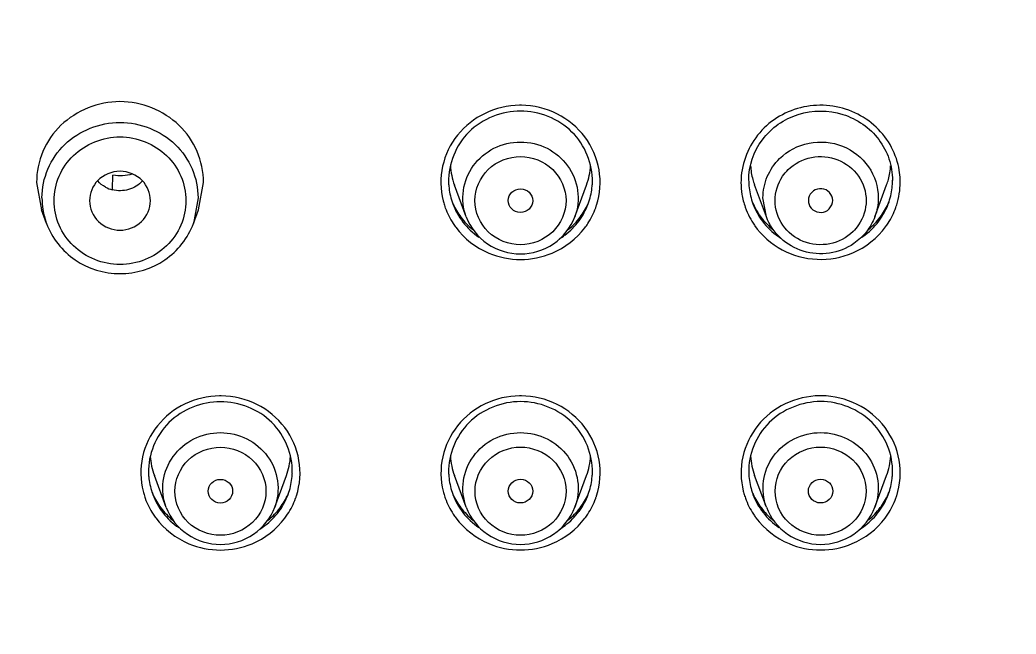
# Model space of a CAD drawing. Extents: x 1777 to 3131, y 3495 to 4487.
# Drawn here: x 2283.64 to 2308.2, y 4068.55 to 4083.7 of the extents above; entities that cross this region are included whole.
import ezdxf

# ---------------------------------------------------------------- set-up
doc = ezdxf.new("R2010")
doc.units = 0
doc.header["$LTSCALE"] = 30
doc.header["$MEASUREMENT"] = 0
doc.layers.add('F3A55-R02_DXF_CONTINUOUS_LINE', color=7, linetype='CONTINUOUS')
doc.layers.add('F3A55-R05_DXF_CONTINUOUS_LINE', color=7, linetype='CONTINUOUS')

msp = doc.modelspace()

# ---------------------------------------------------------------- linework, layer by layer
at = {"layer": 'F3A55-R02_DXF_CONTINUOUS_LINE', "color": 7, "linetype": 'Continuous'}
for p, q in [((2284.052, 4079.69, 0), (2284.173, 4079.016, 0)), ((2285.923, 4079.52, 0), (2285.935, 4079.865, 0)), ((2288.045, 4079.017, 0), (2288.167, 4079.69, 0)), ((2301.715, 4079.163, 0), (2301.715, 4079.163, 0)), ((2305.053, 4079.163, 0), (2305.053, 4079.164, 0)), ((2284.299, 4078.678, 0), (2284.173, 4079.016, 0)), ((2287.92, 4078.678, 0), (2288.045, 4079.017, 0))]:
    msp.add_line(p, q, dxfattribs=at)
at = {"layer": 'F3A55-R02_DXF_CONTINUOUS_LINE', "color": 9, "linetype": 'Continuous'}
msp.add_line((2288.033, 4079.308, 0), (2287.92, 4078.678, 0), dxfattribs=at)
for centre, radius, start, end in [((2295.984, 4079.595, 0), 1.997, 89.3865, 90.6269), ((2303.501, 4079.692, 0), 1.846, 2.0953, 9.2557), ((2303.244, 4079.693, 0), 1.823, 177.5021, 180.0058), ((2303.266, 4079.693, 0), 1.845, 180.0194, 189.2553), ((2303.489, 4079.695, 0), 1.858, 342.435, 359.9351), ((2303.511, 4079.693, 0), 1.836, 0.009, 2.0923), ((2303.274, 4079.695, 0), 1.853, 189.275, 199.2994), ((2285.991, 4079.309, 0), 1.806, 180.0357, 189.099), ((2295.87, 4079.692, 0), 1.849, 194.159, 197.7413), ((2296.056, 4079.758, 0), 1.705, 323.5496, 339.5798), ((2303.314, 4079.76, 0), 1.707, 200.4686, 216.8922), ((2303.454, 4079.76, 0), 1.707, 323.1239, 339.5476), ((2303.502, 4079.692, 0), 1.845, 340.3872, 342.4037), ((2286.006, 4079.311, 0), 1.821, 189.0878, 200.3465), ((2295.867, 4079.692, 0), 1.846, 197.7439, 199.7641), ((2295.903, 4079.706, 0), 1.885, 199.8093, 213.1414), ((2296.065, 4079.706, 0), 1.885, 326.7876, 340.1484), ((2296.1, 4079.692, 0), 1.847, 340.1961, 341.2587), ((2296.102, 4079.691, 0), 1.845, 341.2591, 342.2153), ((2303.291, 4079.701, 0), 1.872, 199.3123, 207.6564), ((2303.469, 4079.705, 0), 1.881, 327.0777, 340.3436), ((2295.907, 4079.709, 0), 1.889, 213.1406, 216.5846), ((2296.017, 4079.789, 0), 1.755, 307.3347, 323.4657), ((2296.06, 4079.709, 0), 1.891, 323.0975, 326.7901), ((2303.303, 4079.709, 0), 1.885, 207.6802, 214.8175), ((2303.462, 4079.71, 0), 1.889, 323.8226, 327.0761), ((2296.006, 4079.805, 0), 1.774, 301.819, 307.3032), ((2303.359, 4079.801, 0), 1.768, 234.8854, 237.9281), ((2303.409, 4079.802, 0), 1.768, 302.0781, 305.1307), ((2288.585, 4072.43, 0), 1.997, 89.3865, 90.6269), ((2295.985, 4072.431, 0), 1.997, 89.3865, 90.6269), ((2303.385, 4072.432, 0), 1.997, 89.3865, 90.6269), ((2288.471, 4072.527, 0), 1.849, 194.159, 197.7413), ((2295.871, 4072.528, 0), 1.849, 194.159, 197.7413), ((2303.271, 4072.529, 0), 1.849, 194.159, 197.7413), ((2288.468, 4072.526, 0), 1.846, 197.7439, 199.7641), ((2288.504, 4072.541, 0), 1.885, 199.8093, 213.1414), ((2288.657, 4072.592, 0), 1.705, 323.5496, 339.5798), ((2288.666, 4072.541, 0), 1.885, 326.7876, 340.1484), ((2288.701, 4072.526, 0), 1.847, 340.1961, 341.2587), ((2288.703, 4072.526, 0), 1.845, 341.2591, 342.2153), ((2295.868, 4072.527, 0), 1.846, 197.7439, 199.7641), ((2295.904, 4072.542, 0), 1.885, 199.8093, 213.1414), ((2296.057, 4072.593, 0), 1.705, 323.5496, 339.5798), ((2296.066, 4072.542, 0), 1.885, 326.7876, 340.1484), ((2296.101, 4072.528, 0), 1.847, 340.1961, 341.2587), ((2296.103, 4072.527, 0), 1.845, 341.2591, 342.2153), ((2303.268, 4072.528, 0), 1.846, 197.7439, 199.7641), ((2303.304, 4072.543, 0), 1.885, 199.8093, 213.1414), ((2303.457, 4072.594, 0), 1.705, 323.5496, 339.5798), ((2303.466, 4072.543, 0), 1.885, 326.7876, 340.1484), ((2303.501, 4072.529, 0), 1.847, 340.1961, 341.2587), ((2303.503, 4072.528, 0), 1.845, 341.2591, 342.2153), ((2288.618, 4072.624, 0), 1.755, 307.3347, 323.4657), ((2296.018, 4072.625, 0), 1.755, 307.3347, 323.4657), ((2303.418, 4072.626, 0), 1.755, 307.3347, 323.4657), ((2288.508, 4072.543, 0), 1.889, 213.1406, 216.5846), ((2288.661, 4072.544, 0), 1.891, 323.0975, 326.7901), ((2295.908, 4072.544, 0), 1.889, 213.1406, 216.5846), ((2296.061, 4072.545, 0), 1.891, 323.0975, 326.7901), ((2303.308, 4072.545, 0), 1.889, 213.1406, 216.5846), ((2303.461, 4072.546, 0), 1.891, 323.0975, 326.7901), ((2288.607, 4072.64, 0), 1.774, 301.819, 307.3032), ((2296.007, 4072.641, 0), 1.774, 301.819, 307.3032), ((2303.407, 4072.642, 0), 1.774, 301.819, 307.3032)]:
    msp.add_arc(centre, radius, start, end, dxfattribs=at)
at = {"layer": 'F3A55-R02_DXF_CONTINUOUS_LINE', "color": 7, "linetype": 'Continuous'}
for centre, radius, start, end in [((2295.855, 4079.74, 0), 1.645, 181.4791, 184.8669), ((2296.113, 4079.74, 0), 1.645, 355.1496, 358.5448), ((2303.263, 4079.745, 0), 1.653, 180.0169, 184.9002), ((2303.505, 4079.745, 0), 1.653, 355.1159, 359.9993), ((2286.107, 4080.228, 0), 0.744, 241.4057, 255.4349), ((2295.882, 4079.743, 0), 1.671, 184.8874, 198.4229), ((2296.086, 4079.743, 0), 1.671, 341.5929, 355.1291), ((2303.292, 4079.747, 0), 1.682, 184.9142, 198.5118), ((2303.476, 4079.747, 0), 1.682, 341.5044, 355.102), ((2295.86, 4079.736, 0), 1.648, 198.4459, 200.3758), ((2295.896, 4079.876, 0), 1.731, 202.4822, 204.2406), ((2295.915, 4079.886, 0), 1.752, 204.2668, 216.8864), ((2296.053, 4079.886, 0), 1.752, 323.1297, 335.7493), ((2296.072, 4079.876, 0), 1.731, 335.7755, 337.5335), ((2296.108, 4079.736, 0), 1.648, 339.6404, 341.5699), ((2303.277, 4079.744, 0), 1.667, 198.5403, 200.3725), ((2303.292, 4079.875, 0), 1.727, 202.5446, 204.2339), ((2303.308, 4079.883, 0), 1.744, 204.2467, 212.5574), ((2303.455, 4079.886, 0), 1.75, 323.1156, 335.7516), ((2303.476, 4079.875, 0), 1.727, 335.7823, 337.4716), ((2303.491, 4079.744, 0), 1.667, 339.6436, 341.4758), ((2303.314, 4079.886, 0), 1.751, 212.5558, 216.9072), ((2295.946, 4079.911, 0), 1.792, 216.9604, 230.4716), ((2296.022, 4079.911, 0), 1.792, 309.5446, 323.0558), ((2303.347, 4079.913, 0), 1.794, 216.9687, 230.461), ((2303.421, 4079.914, 0), 1.794, 309.5483, 323.0474), ((2288.456, 4072.574, 0), 1.645, 181.4791, 184.8669), ((2288.714, 4072.575, 0), 1.645, 355.1496, 358.5448), ((2295.856, 4072.576, 0), 1.645, 181.4791, 184.8669), ((2296.114, 4072.576, 0), 1.645, 355.1496, 358.5448), ((2303.256, 4072.577, 0), 1.645, 181.4791, 184.8669), ((2303.514, 4072.577, 0), 1.645, 355.1496, 358.5448), ((2288.483, 4072.577, 0), 1.671, 184.8874, 198.4229), ((2288.687, 4072.577, 0), 1.671, 341.5929, 355.1291), ((2295.883, 4072.578, 0), 1.671, 184.8874, 198.4229), ((2296.087, 4072.578, 0), 1.671, 341.5929, 355.1291), ((2303.283, 4072.579, 0), 1.671, 184.8874, 198.4229), ((2303.487, 4072.579, 0), 1.671, 341.5929, 355.1291), ((2288.461, 4072.571, 0), 1.648, 198.4459, 200.3758), ((2288.497, 4072.711, 0), 1.731, 202.4822, 204.2406), ((2288.673, 4072.711, 0), 1.731, 335.7755, 337.5335), ((2288.709, 4072.571, 0), 1.648, 339.6404, 341.5699), ((2295.861, 4072.572, 0), 1.648, 198.4459, 200.3758), ((2295.897, 4072.712, 0), 1.731, 202.4822, 204.2406), ((2296.073, 4072.712, 0), 1.731, 335.7755, 337.5335), ((2296.109, 4072.572, 0), 1.648, 339.6404, 341.5699), ((2303.261, 4072.573, 0), 1.648, 198.4459, 200.3758), ((2303.297, 4072.713, 0), 1.731, 202.4822, 204.2406), ((2303.473, 4072.713, 0), 1.731, 335.7755, 337.5335), ((2303.509, 4072.573, 0), 1.648, 339.6404, 341.5699), ((2288.516, 4072.72, 0), 1.752, 204.2668, 216.8864), ((2288.654, 4072.72, 0), 1.752, 323.1297, 335.7493), ((2295.916, 4072.721, 0), 1.752, 204.2668, 216.8864), ((2296.054, 4072.721, 0), 1.752, 323.1297, 335.7493), ((2303.316, 4072.722, 0), 1.752, 204.2668, 216.8864), ((2303.454, 4072.722, 0), 1.752, 323.1297, 335.7493), ((2288.547, 4072.746, 0), 1.792, 216.9604, 230.4716), ((2288.623, 4072.746, 0), 1.792, 309.5446, 323.0558), ((2295.947, 4072.747, 0), 1.792, 216.9604, 230.4716), ((2296.023, 4072.747, 0), 1.792, 309.5446, 323.0558), ((2303.347, 4072.748, 0), 1.792, 216.9604, 230.4716), ((2303.423, 4072.748, 0), 1.792, 309.5446, 323.0558)]:
    msp.add_arc(centre, radius, start, end, dxfattribs=at)
for points, knots in [([(2283.641, 4042.73, 0), (2287.455, 4042.882, 0), (2295.063, 4043.893, 0), (2305.964, 4047.48, 0), (2315.97, 4053.009, 0), (2324.712, 4060.282, 0), (2331.871, 4069.035, 0), (2337.183, 4078.953, 0), (2340.451, 4089.668, 0), (2341.186, 4097.097, 0), (2341.185, 4100.798, 0)], [0, 0, 0, 0, 0.126971, 0.253597, 0.379663, 0.505021, 0.629623, 0.75353, 0.876905, 1, 1, 1, 1]), ([(2288.167, 4079.69, 0), (2288.166, 4079.95, 0), (2288.057, 4080.477, 0), (2287.451, 4081.355, 0), (2286.109, 4081.9, 0), (2284.766, 4081.355, 0), (2284.161, 4080.477, 0), (2284.052, 4079.949, 0), (2284.052, 4079.69, 0)], [0, 0, 0, 0, 0.124303, 0.249677, 0.49999, 0.750307, 0.875692, 1, 1, 1, 1]), ([(2295.984, 4081.45, 0), (2295.527, 4081.45, 0), (2294.583, 4081.088, 0), (2294.2, 4080.142, 0), (2294.211, 4079.697, 0)], [0, 0, 0, 0, 0.507035, 1, 1, 1, 1]), ([(2297.757, 4079.698, 0), (2297.768, 4080.142, 0), (2297.385, 4081.088, 0), (2296.441, 4081.45, 0), (2295.984, 4081.45, 0)], [0, 0, 0, 0, 0.492965, 1, 1, 1, 1]), ([(2301.611, 4079.74, 0), (2301.611, 4080.093, 0), (2301.858, 4080.825, 0), (2302.804, 4081.476, 0), (2303.957, 4081.482, 0), (2304.6, 4081.035, 0), (2304.817, 4080.747, 0)], [0, 0, 0, 0, 0.245001, 0.49554, 0.749435, 1, 1, 1, 1]), ([(2286.657, 4079.735, 0), (2286.519, 4079.878, 0), (2286.109, 4080.053, 0), (2285.699, 4079.878, 0), (2285.561, 4079.736, 0)], [0, 0, 0, 0, 0.499989, 1, 1, 1, 1]), ([(2286.66, 4079.727, 0), (2286.571, 4079.628, 0), (2286.332, 4079.478, 0), (2286.049, 4079.475, 0), (2285.92, 4079.508, 0)], [0, 0, 0, 0, 0.497619, 1, 1, 1, 1]), ([(2285.359, 4079.239, 0), (2285.359, 4079.053, 0), (2285.528, 4078.662, 0), (2286.109, 4078.438, 0), (2286.691, 4078.663, 0), (2286.859, 4079.053, 0), (2286.859, 4079.24, 0)], [0, 0, 0, 0, 0.247139, 0.499984, 0.752836, 1, 1, 1, 1]), ([(2284.299, 4078.678, 0), (2284.431, 4078.321, 0), (2284.942, 4077.674, 0), (2286.109, 4077.324, 0), (2287.277, 4077.675, 0), (2287.787, 4078.322, 0), (2287.92, 4078.678, 0)], [0, 0, 0, 0, 0.248437, 0.500002, 0.751565, 1, 1, 1, 1]), ([(2288.585, 4074.284, 0), (2288.128, 4074.284, 0), (2287.184, 4073.922, 0), (2286.801, 4072.976, 0), (2286.812, 4072.532, 0)], [0, 0, 0, 0, 0.507035, 1, 1, 1, 1]), ([(2290.358, 4072.533, 0), (2290.369, 4072.977, 0), (2289.986, 4073.923, 0), (2289.042, 4074.285, 0), (2288.585, 4074.284, 0)], [0, 0, 0, 0, 0.492965, 1, 1, 1, 1]), ([(2295.985, 4074.286, 0), (2295.528, 4074.285, 0), (2294.584, 4073.923, 0), (2294.201, 4072.977, 0), (2294.212, 4072.533, 0)], [0, 0, 0, 0, 0.507035, 1, 1, 1, 1]), ([(2297.758, 4072.534, 0), (2297.769, 4072.978, 0), (2297.386, 4073.924, 0), (2296.442, 4074.286, 0), (2295.985, 4074.286, 0)], [0, 0, 0, 0, 0.492965, 1, 1, 1, 1]), ([(2303.385, 4074.287, 0), (2302.928, 4074.286, 0), (2301.984, 4073.924, 0), (2301.601, 4072.978, 0), (2301.612, 4072.534, 0)], [0, 0, 0, 0, 0.507035, 1, 1, 1, 1]), ([(2305.158, 4072.535, 0), (2305.169, 4072.979, 0), (2304.786, 4073.925, 0), (2303.842, 4074.287, 0), (2303.385, 4074.287, 0)], [0, 0, 0, 0, 0.492965, 1, 1, 1, 1])]:
    msp.add_open_spline(points, degree=3, knots=knots, dxfattribs=at)
at = {"layer": 'F3A55-R02_DXF_CONTINUOUS_LINE', "color": 9, "linetype": 'Continuous'}
for points, knots in [([(2340.26, 4100.555, 0), (2340.261, 4096.929, 0), (2339.544, 4089.648, 0), (2336.354, 4079.143, 0), (2331.167, 4069.413, 0), (2324.175, 4060.814, 0), (2315.631, 4053.655, 0), (2305.846, 4048.193, 0), (2295.178, 4044.621, 0), (2287.725, 4043.586, 0), (2283.987, 4043.414, 0)], [0, 0, 0, 0, 0.123071, 0.246424, 0.370316, 0.49491, 0.620269, 0.746349, 0.872998, 1, 1, 1, 1]), ([(2339.843, 4100.535, 0), (2339.844, 4096.939, 0), (2339.133, 4089.717, 0), (2335.973, 4079.299, 0), (2330.836, 4069.646, 0), (2323.908, 4061.113, 0), (2315.443, 4054.005, 0), (2305.746, 4048.576, 0), (2295.171, 4045.019, 0), (2287.782, 4043.98, 0), (2284.075, 4043.803, 0)], [0, 0, 0, 0, 0.123073, 0.246428, 0.370321, 0.494914, 0.620272, 0.74635, 0.872998, 1, 1, 1, 1]), ([(2333.649, 4092.238, 0), (2333.133, 4089.401, 0), (2331.603, 4083.795, 0), (2327.9, 4075.895, 0), (2322.887, 4068.703, 0), (2314.649, 4060.327, 0), (2301.821, 4052.573, 0), (2290.073, 4050.007, 0), (2284.168, 4049.686, 0)], [0, 0, 0, 0, 0.123276, 0.246976, 0.37126, 0.496205, 0.747178, 1, 1, 1, 1]), ([(2295.962, 4081.592, 0), (2295.671, 4081.589, 0), (2295.084, 4081.454, 0), (2294.384, 4080.901, 0), (2293.998, 4080.105, 0), (2294.008, 4079.514, 0), (2294.077, 4079.24, 0)], [0, 0, 0, 0, 0.254236, 0.505575, 0.753509, 1, 1, 1, 1]), ([(2297.859, 4079.128, 0), (2297.948, 4079.406, 0), (2297.993, 4080.017, 0), (2297.625, 4080.857, 0), (2296.913, 4081.445, 0), (2296.307, 4081.589, 0), (2296.005, 4081.592, 0)], [0, 0, 0, 0, 0.24662, 0.494418, 0.745686, 1, 1, 1, 1]), ([(2305.135, 4080.553, 0), (2304.942, 4080.921, 0), (2304.277, 4081.544, 0), (2302.943, 4081.686, 0), (2301.779, 4081.022, 0), (2301.441, 4080.183, 0), (2301.423, 4079.772, 0)], [0, 0, 0, 0, 0.249374, 0.502538, 0.753682, 1, 1, 1, 1]), ([(2284.185, 4079.308, 0), (2284.185, 4079.55, 0), (2284.287, 4080.043, 0), (2284.854, 4080.865, 0), (2286.109, 4081.374, 0), (2287.364, 4080.865, 0), (2287.931, 4080.044, 0), (2288.033, 4079.551, 0), (2288.033, 4079.308, 0)], [0, 0, 0, 0, 0.124295, 0.249673, 0.5, 0.750327, 0.875705, 1, 1, 1, 1]), ([(2284.484, 4079.239, 0), (2284.484, 4079.444, 0), (2284.57, 4079.861, 0), (2285.049, 4080.555, 0), (2286.109, 4080.985, 0), (2287.169, 4080.555, 0), (2287.648, 4079.861, 0), (2287.734, 4079.445, 0), (2287.734, 4079.24, 0)], [0, 0, 0, 0, 0.124303, 0.249677, 0.49999, 0.750307, 0.875692, 1, 1, 1, 1]), ([(2287.734, 4079.24, 0), (2287.734, 4079.035, 0), (2287.648, 4078.618, 0), (2287.17, 4077.924, 0), (2286.109, 4077.494, 0), (2285.049, 4077.924, 0), (2284.57, 4078.618, 0), (2284.484, 4079.034, 0), (2284.484, 4079.239, 0)], [0, 0, 0, 0, 0.124303, 0.249677, 0.49999, 0.750307, 0.875692, 1, 1, 1, 1]), ([(2302.433, 4078.03, 0), (2302.696, 4077.889, 0), (2303.294, 4077.725, 0), (2303.904, 4077.837, 0), (2304.179, 4077.955, 0)], [0, 0, 0, 0, 0.499695, 1, 1, 1, 1]), ([(2288.563, 4074.427, 0), (2288.272, 4074.424, 0), (2287.686, 4074.289, 0), (2286.985, 4073.736, 0), (2286.599, 4072.94, 0), (2286.609, 4072.349, 0), (2286.678, 4072.075, 0)], [0, 0, 0, 0, 0.254236, 0.505575, 0.753509, 1, 1, 1, 1]), ([(2290.46, 4071.962, 0), (2290.549, 4072.241, 0), (2290.594, 4072.852, 0), (2290.226, 4073.691, 0), (2289.514, 4074.28, 0), (2288.908, 4074.424, 0), (2288.606, 4074.427, 0)], [0, 0, 0, 0, 0.24662, 0.494418, 0.745686, 1, 1, 1, 1]), ([(2295.963, 4074.428, 0), (2295.672, 4074.425, 0), (2295.086, 4074.29, 0), (2294.385, 4073.737, 0), (2293.999, 4072.941, 0), (2294.009, 4072.35, 0), (2294.078, 4072.076, 0)], [0, 0, 0, 0, 0.254236, 0.505575, 0.753509, 1, 1, 1, 1]), ([(2297.86, 4071.963, 0), (2297.949, 4072.242, 0), (2297.994, 4072.853, 0), (2297.626, 4073.692, 0), (2296.914, 4074.281, 0), (2296.308, 4074.425, 0), (2296.006, 4074.428, 0)], [0, 0, 0, 0, 0.24662, 0.494418, 0.745686, 1, 1, 1, 1]), ([(2303.363, 4074.429, 0), (2303.072, 4074.426, 0), (2302.486, 4074.291, 0), (2301.785, 4073.738, 0), (2301.399, 4072.942, 0), (2301.409, 4072.351, 0), (2301.478, 4072.077, 0)], [0, 0, 0, 0, 0.254236, 0.505575, 0.753509, 1, 1, 1, 1]), ([(2305.26, 4071.964, 0), (2305.349, 4072.243, 0), (2305.394, 4072.854, 0), (2305.026, 4073.693, 0), (2304.314, 4074.282, 0), (2303.708, 4074.426, 0), (2303.406, 4074.429, 0)], [0, 0, 0, 0, 0.24662, 0.494418, 0.745686, 1, 1, 1, 1])]:
    msp.add_open_spline(points, degree=3, knots=knots, dxfattribs=at)
at = {"layer": 'F3A55-R02_DXF_CONTINUOUS_LINE', "color": 7, "linetype": 'Continuous'}
for points in [[(2304.817, 4080.747, 0), (2304.926, 4080.604, 0), (2305.012, 4080.441, 0), (2305.07, 4080.27, 0)], [(2305.07, 4080.27, 0), (2305.127, 4080.101, 0), (2305.157, 4079.919, 0), (2305.157, 4079.74, 0)], [(2286.411, 4079.892, 0), (2286.258, 4079.851, 0), (2286.092, 4079.841, 0), (2285.935, 4079.865, 0)], [(2285.561, 4079.736, 0), (2285.437, 4079.607, 0), (2285.359, 4079.418, 0), (2285.359, 4079.239, 0)], [(2285.751, 4079.575, 0), (2285.679, 4079.614, 0), (2285.613, 4079.666, 0), (2285.559, 4079.726, 0)], [(2286.859, 4079.24, 0), (2286.859, 4079.418, 0), (2286.781, 4079.607, 0), (2286.657, 4079.735, 0)]]:
    msp.add_open_spline(points, degree=3, dxfattribs=at)
at = {"layer": 'F3A55-R02_DXF_CONTINUOUS_LINE', "color": 9, "linetype": 'Continuous'}
for points in [[(2305.323, 4079.989, 0), (2305.291, 4080.185, 0), (2305.227, 4080.377, 0), (2305.135, 4080.553, 0)], [(2294.315, 4079.162, 0), (2294.374, 4079.002, 0), (2294.46, 4078.849, 0), (2294.564, 4078.714, 0)], [(2294.564, 4078.714, 0), (2294.674, 4078.572, 0), (2294.808, 4078.446, 0), (2294.955, 4078.344, 0)], [(2301.949, 4078.735, 0), (2302.058, 4078.589, 0), (2302.193, 4078.46, 0), (2302.342, 4078.355, 0)], [(2304.427, 4078.355, 0), (2304.576, 4078.46, 0), (2304.71, 4078.59, 0), (2304.819, 4078.735, 0)], [(2294.39, 4078.583, 0), (2294.595, 4078.306, 0), (2294.887, 4078.08, 0), (2295.205, 4077.947, 0)], [(2296.763, 4077.947, 0), (2297.078, 4078.079, 0), (2297.367, 4078.301, 0), (2297.572, 4078.574, 0)], [(2301.755, 4078.632, 0), (2301.928, 4078.384, 0), (2302.167, 4078.173, 0), (2302.433, 4078.03, 0)], [(2304.179, 4077.955, 0), (2304.495, 4078.09, 0), (2304.784, 4078.318, 0), (2304.987, 4078.595, 0)], [(2295.205, 4077.947, 0), (2295.449, 4077.845, 0), (2295.719, 4077.791, 0), (2295.984, 4077.791, 0)], [(2295.984, 4077.791, 0), (2296.249, 4077.791, 0), (2296.519, 4077.845, 0), (2296.763, 4077.947, 0)], [(2286.916, 4071.997, 0), (2286.975, 4071.837, 0), (2287.061, 4071.684, 0), (2287.165, 4071.548, 0)], [(2294.316, 4071.998, 0), (2294.375, 4071.838, 0), (2294.461, 4071.685, 0), (2294.565, 4071.55, 0)], [(2301.716, 4071.999, 0), (2301.775, 4071.839, 0), (2301.861, 4071.686, 0), (2301.965, 4071.551, 0)], [(2287.165, 4071.548, 0), (2287.275, 4071.407, 0), (2287.409, 4071.281, 0), (2287.556, 4071.179, 0)], [(2294.565, 4071.55, 0), (2294.675, 4071.408, 0), (2294.809, 4071.282, 0), (2294.956, 4071.18, 0)], [(2301.965, 4071.551, 0), (2302.075, 4071.409, 0), (2302.209, 4071.283, 0), (2302.356, 4071.181, 0)], [(2286.991, 4071.417, 0), (2287.196, 4071.141, 0), (2287.488, 4070.915, 0), (2287.806, 4070.782, 0)], [(2289.364, 4070.782, 0), (2289.679, 4070.914, 0), (2289.968, 4071.136, 0), (2290.173, 4071.409, 0)], [(2294.391, 4071.418, 0), (2294.596, 4071.142, 0), (2294.888, 4070.916, 0), (2295.206, 4070.783, 0)], [(2296.764, 4070.783, 0), (2297.079, 4070.915, 0), (2297.368, 4071.137, 0), (2297.573, 4071.41, 0)], [(2301.791, 4071.419, 0), (2301.996, 4071.143, 0), (2302.288, 4070.917, 0), (2302.606, 4070.784, 0)], [(2304.164, 4070.784, 0), (2304.479, 4070.916, 0), (2304.768, 4071.138, 0), (2304.973, 4071.411, 0)], [(2295.206, 4070.783, 0), (2295.45, 4070.681, 0), (2295.72, 4070.627, 0), (2295.985, 4070.627, 0)], [(2295.985, 4070.627, 0), (2296.25, 4070.627, 0), (2296.52, 4070.681, 0), (2296.764, 4070.783, 0)], [(2302.606, 4070.784, 0), (2302.85, 4070.682, 0), (2303.12, 4070.628, 0), (2303.385, 4070.628, 0)], [(2303.385, 4070.628, 0), (2303.65, 4070.628, 0), (2303.92, 4070.682, 0), (2304.164, 4070.784, 0)], [(2287.806, 4070.782, 0), (2288.05, 4070.679, 0), (2288.32, 4070.626, 0), (2288.585, 4070.626, 0)], [(2288.585, 4070.626, 0), (2288.85, 4070.626, 0), (2289.12, 4070.68, 0), (2289.364, 4070.782, 0)]]:
    msp.add_open_spline(points, degree=3, dxfattribs=at)
at = {"layer": 'F3A55-R05_DXF_CONTINUOUS_LINE', "color": 7, "linetype": 'Continuous'}
for p, q in [((2294.646, 4078.844, 0), (2294.356, 4079.626, 0)), ((2297.322, 4078.844, 0), (2297.612, 4079.626, 0)), ((2302.046, 4078.845, 0), (2301.756, 4079.627, 0)), ((2304.722, 4078.845, 0), (2305.012, 4079.627, 0)), ((2303.596, 4079.036, 0), (2303.665, 4079.14, 0)), ((2287.247, 4071.678, 0), (2286.957, 4072.46, 0)), ((2289.923, 4071.679, 0), (2290.213, 4072.461, 0)), ((2294.647, 4071.679, 0), (2294.357, 4072.461, 0)), ((2297.323, 4071.68, 0), (2297.613, 4072.462, 0)), ((2302.047, 4071.681, 0), (2301.757, 4072.462, 0)), ((2304.723, 4071.681, 0), (2305.013, 4072.463, 0))]:
    msp.add_line(p, q, dxfattribs=at)
at = {"layer": 'F3A55-R05_DXF_CONTINUOUS_LINE', "color": 9, "linetype": 'Continuous'}
msp.add_line((2302.046, 4078.845, 0), (2301.963, 4079.31, 0), dxfattribs=at)
at = {"layer": 'F3A55-R05_DXF_CONTINUOUS_LINE', "color": 7, "linetype": 'Continuous'}
for centre, radius, start, end in [((2295.892, 4080.195, 0), 1.639, 183.1857, 200.3406), ((2296.075, 4080.195, 0), 1.639, 339.6761, 356.8005), ((2303.293, 4080.196, 0), 1.639, 183.3178, 195.3878), ((2303.475, 4080.196, 0), 1.639, 344.6284, 356.6966), ((2303.282, 4080.193, 0), 1.628, 195.3927, 200.3675), ((2303.486, 4080.193, 0), 1.628, 339.649, 344.6239), ((2288.493, 4073.03, 0), 1.639, 183.1857, 200.3406), ((2288.676, 4073.03, 0), 1.639, 339.6761, 356.8005), ((2295.893, 4073.031, 0), 1.639, 183.1857, 200.3406), ((2296.076, 4073.031, 0), 1.639, 339.6761, 356.8005), ((2303.293, 4073.032, 0), 1.639, 183.1857, 200.3406), ((2303.476, 4073.032, 0), 1.639, 339.6761, 356.8005)]:
    msp.add_arc(centre, radius, start, end, dxfattribs=at)
for centre, major_axis, ratio in [((2295.984, 4079.242, 0), (0.301, -0.002), 0.9683), ((2288.585, 4072.077, 0), (0.301, -0.001), 0.968622), ((2295.985, 4072.078, 0), (0.301, -0.002), 0.968524), ((2303.384, 4072.079, 0), (0.302, -0.004), 0.968358)]:
    msp.add_ellipse(centre, major_axis=major_axis, ratio=ratio, dxfattribs=at)
msp.add_ellipse((2303.383, 4079.243, 0), major_axis=(0.301, -0.003), ratio=0.968136, start_param=-0.348914, end_param=5.507033, dxfattribs=at)
at = {"layer": 'F3A55-R05_DXF_CONTINUOUS_LINE', "color": 9, "linetype": 'Continuous'}
for points, knots in [([(2294.646, 4078.844, 0), (2294.571, 4079.048, 0), (2294.52, 4079.503, 0), (2294.779, 4080.136, 0), (2295.306, 4080.58, 0), (2295.759, 4080.686, 0), (2295.984, 4080.686, 0)], [0, 0, 0, 0, 0.246717, 0.494435, 0.745676, 1, 1, 1, 1]), ([(2295.984, 4080.686, 0), (2296.208, 4080.686, 0), (2296.661, 4080.58, 0), (2297.189, 4080.136, 0), (2297.448, 4079.503, 0), (2297.398, 4079.048, 0), (2297.322, 4078.844, 0)], [0, 0, 0, 0, 0.254316, 0.505549, 0.753272, 1, 1, 1, 1]), ([(2302.373, 4080.278, 0), (2302.568, 4080.469, 0), (2303.088, 4080.741, 0), (2303.95, 4080.66, 0), (2304.631, 4080.132, 0), (2304.806, 4079.578, 0), (2304.806, 4079.311, 0)], [0, 0, 0, 0, 0.251321, 0.504345, 0.754245, 1, 1, 1, 1]), ([(2295.984, 4078.154, 0), (2295.699, 4078.154, 0), (2295.11, 4078.38, 0), (2294.739, 4079.241, 0), (2295.11, 4080.101, 0), (2295.699, 4080.328, 0), (2295.984, 4080.328, 0)], [0, 0, 0, 0, 0.252859, 0.499988, 0.747122, 1, 1, 1, 1]), ([(2295.984, 4080.328, 0), (2296.269, 4080.328, 0), (2296.858, 4080.101, 0), (2297.229, 4079.241, 0), (2296.858, 4078.381, 0), (2296.269, 4078.154, 0), (2295.984, 4078.154, 0)], [0, 0, 0, 0, 0.252859, 0.499988, 0.747122, 1, 1, 1, 1]), ([(2301.963, 4079.31, 0), (2301.963, 4079.488, 0), (2302.036, 4079.849, 0), (2302.245, 4080.152, 0), (2302.373, 4080.278, 0)], [0, 0, 0, 0, 0.497793, 1, 1, 1, 1]), ([(2302.585, 4080.006, 0), (2302.74, 4080.157, 0), (2303.15, 4080.371, 0), (2303.831, 4080.308, 0), (2304.369, 4079.89, 0), (2304.507, 4079.454, 0), (2304.507, 4079.242, 0)], [0, 0, 0, 0, 0.251337, 0.504345, 0.754229, 1, 1, 1, 1]), ([(2302.261, 4079.242, 0), (2302.261, 4079.451, 0), (2302.353, 4079.741, 0), (2302.534, 4079.956, 0), (2302.585, 4080.006, 0)], [0, 0, 0, 0, 0.745726, 1, 1, 1, 1]), ([(2304.183, 4078.478, 0), (2304.028, 4078.327, 0), (2303.618, 4078.112, 0), (2302.937, 4078.176, 0), (2302.399, 4078.593, 0), (2302.261, 4079.03, 0), (2302.261, 4079.242, 0)], [0, 0, 0, 0, 0.251337, 0.504345, 0.754229, 1, 1, 1, 1]), ([(2304.507, 4079.242, 0), (2304.507, 4079.033, 0), (2304.416, 4078.743, 0), (2304.234, 4078.528, 0), (2304.183, 4078.478, 0)], [0, 0, 0, 0, 0.745726, 1, 1, 1, 1]), ([(2287.247, 4071.678, 0), (2287.172, 4071.883, 0), (2287.121, 4072.337, 0), (2287.38, 4072.97, 0), (2287.907, 4073.415, 0), (2288.36, 4073.52, 0), (2288.585, 4073.52, 0)], [0, 0, 0, 0, 0.246713, 0.49443, 0.745673, 1, 1, 1, 1]), ([(2288.585, 4073.52, 0), (2288.809, 4073.52, 0), (2289.262, 4073.415, 0), (2289.79, 4072.971, 0), (2290.049, 4072.338, 0), (2289.999, 4071.883, 0), (2289.923, 4071.679, 0)], [0, 0, 0, 0, 0.254323, 0.505555, 0.75328, 1, 1, 1, 1]), ([(2294.647, 4071.679, 0), (2294.572, 4071.884, 0), (2294.521, 4072.338, 0), (2294.78, 4072.971, 0), (2295.307, 4073.416, 0), (2295.76, 4073.521, 0), (2295.985, 4073.521, 0)], [0, 0, 0, 0, 0.246697, 0.494413, 0.745666, 1, 1, 1, 1]), ([(2295.985, 4073.521, 0), (2296.209, 4073.521, 0), (2296.662, 4073.416, 0), (2297.19, 4072.972, 0), (2297.449, 4072.339, 0), (2297.399, 4071.884, 0), (2297.323, 4071.68, 0)], [0, 0, 0, 0, 0.254321, 0.505559, 0.753282, 1, 1, 1, 1]), ([(2302.047, 4071.681, 0), (2301.972, 4071.885, 0), (2301.921, 4072.339, 0), (2302.18, 4072.973, 0), (2302.707, 4073.417, 0), (2303.16, 4073.522, 0), (2303.385, 4073.522, 0)], [0, 0, 0, 0, 0.246713, 0.49443, 0.745673, 1, 1, 1, 1]), ([(2303.385, 4073.522, 0), (2303.609, 4073.522, 0), (2304.062, 4073.417, 0), (2304.59, 4072.973, 0), (2304.849, 4072.34, 0), (2304.799, 4071.885, 0), (2304.723, 4071.681, 0)], [0, 0, 0, 0, 0.254323, 0.505555, 0.75328, 1, 1, 1, 1]), ([(2288.585, 4070.989, 0), (2288.3, 4070.989, 0), (2287.711, 4071.215, 0), (2287.34, 4072.075, 0), (2287.711, 4072.936, 0), (2288.3, 4073.162, 0), (2288.585, 4073.162, 0)], [0, 0, 0, 0, 0.252859, 0.499988, 0.747122, 1, 1, 1, 1]), ([(2288.585, 4073.162, 0), (2288.87, 4073.162, 0), (2289.459, 4072.936, 0), (2289.83, 4072.076, 0), (2289.459, 4071.215, 0), (2288.87, 4070.989, 0), (2288.585, 4070.989, 0)], [0, 0, 0, 0, 0.252859, 0.499988, 0.747122, 1, 1, 1, 1]), ([(2295.985, 4070.99, 0), (2295.7, 4070.99, 0), (2295.111, 4071.216, 0), (2294.74, 4072.076, 0), (2295.111, 4072.937, 0), (2295.7, 4073.163, 0), (2295.985, 4073.164, 0)], [0, 0, 0, 0, 0.252859, 0.499988, 0.747122, 1, 1, 1, 1]), ([(2295.985, 4073.164, 0), (2296.27, 4073.164, 0), (2296.859, 4072.937, 0), (2297.23, 4072.077, 0), (2296.859, 4071.216, 0), (2296.27, 4070.99, 0), (2295.985, 4070.99, 0)], [0, 0, 0, 0, 0.252859, 0.499988, 0.747122, 1, 1, 1, 1]), ([(2303.385, 4070.991, 0), (2303.1, 4070.991, 0), (2302.511, 4071.217, 0), (2302.14, 4072.077, 0), (2302.511, 4072.938, 0), (2303.1, 4073.165, 0), (2303.385, 4073.165, 0)], [0, 0, 0, 0, 0.252859, 0.499988, 0.747122, 1, 1, 1, 1]), ([(2303.385, 4073.165, 0), (2303.67, 4073.165, 0), (2304.259, 4072.938, 0), (2304.63, 4072.078, 0), (2304.259, 4071.217, 0), (2303.67, 4070.991, 0), (2303.385, 4070.991, 0)], [0, 0, 0, 0, 0.252859, 0.499988, 0.747122, 1, 1, 1, 1])]:
    msp.add_open_spline(points, degree=3, knots=knots, dxfattribs=at)
msp.add_open_spline([(2304.806, 4079.311, 0), (2304.806, 4079.153, 0), (2304.777, 4078.993, 0), (2304.722, 4078.845, 0)], degree=3, dxfattribs=at)
at = {"layer": 'F3A55-R05_DXF_CONTINUOUS_LINE', "color": 7, "linetype": 'Continuous'}
for points, knots in [([(2294.646, 4078.844, 0), (2294.744, 4078.58, 0), (2295.12, 4078.102, 0), (2295.7, 4077.929, 0), (2295.984, 4077.929, 0)], [0, 0, 0, 0, 0.497254, 1, 1, 1, 1]), ([(2295.984, 4077.929, 0), (2296.269, 4077.929, 0), (2296.849, 4078.102, 0), (2297.224, 4078.58, 0), (2297.322, 4078.844, 0)], [0, 0, 0, 0, 0.502747, 1, 1, 1, 1]), ([(2304.202, 4078.182, 0), (2304.025, 4078.061, 0), (2303.608, 4077.897, 0), (2302.944, 4077.947, 0), (2302.368, 4078.276, 0), (2302.12, 4078.646, 0), (2302.046, 4078.845, 0)], [0, 0, 0, 0, 0.250689, 0.502054, 0.752115, 1, 1, 1, 1]), ([(2287.247, 4071.678, 0), (2287.345, 4071.415, 0), (2287.721, 4070.936, 0), (2288.301, 4070.764, 0), (2288.585, 4070.764, 0)], [0, 0, 0, 0, 0.497254, 1, 1, 1, 1]), ([(2288.585, 4070.764, 0), (2288.87, 4070.764, 0), (2289.45, 4070.937, 0), (2289.825, 4071.415, 0), (2289.923, 4071.679, 0)], [0, 0, 0, 0, 0.502747, 1, 1, 1, 1]), ([(2294.647, 4071.679, 0), (2294.745, 4071.416, 0), (2295.121, 4070.937, 0), (2295.701, 4070.765, 0), (2295.985, 4070.765, 0)], [0, 0, 0, 0, 0.497254, 1, 1, 1, 1]), ([(2295.985, 4070.765, 0), (2296.27, 4070.765, 0), (2296.85, 4070.938, 0), (2297.225, 4071.416, 0), (2297.323, 4071.68, 0)], [0, 0, 0, 0, 0.502747, 1, 1, 1, 1]), ([(2302.047, 4071.681, 0), (2302.145, 4071.417, 0), (2302.521, 4070.938, 0), (2303.101, 4070.766, 0), (2303.385, 4070.766, 0)], [0, 0, 0, 0, 0.497254, 1, 1, 1, 1]), ([(2303.385, 4070.766, 0), (2303.67, 4070.766, 0), (2304.25, 4070.939, 0), (2304.625, 4071.417, 0), (2304.723, 4071.681, 0)], [0, 0, 0, 0, 0.502747, 1, 1, 1, 1])]:
    msp.add_open_spline(points, degree=3, knots=knots, dxfattribs=at)
for points in [[(2304.722, 4078.845, 0), (2304.673, 4078.713, 0), (2304.602, 4078.586, 0), (2304.515, 4078.475, 0)], [(2304.515, 4078.475, 0), (2304.427, 4078.363, 0), (2304.32, 4078.263, 0), (2304.202, 4078.182, 0)]]:
    msp.add_open_spline(points, degree=3, dxfattribs=at)

doc.saveas('drawing.dxf')
